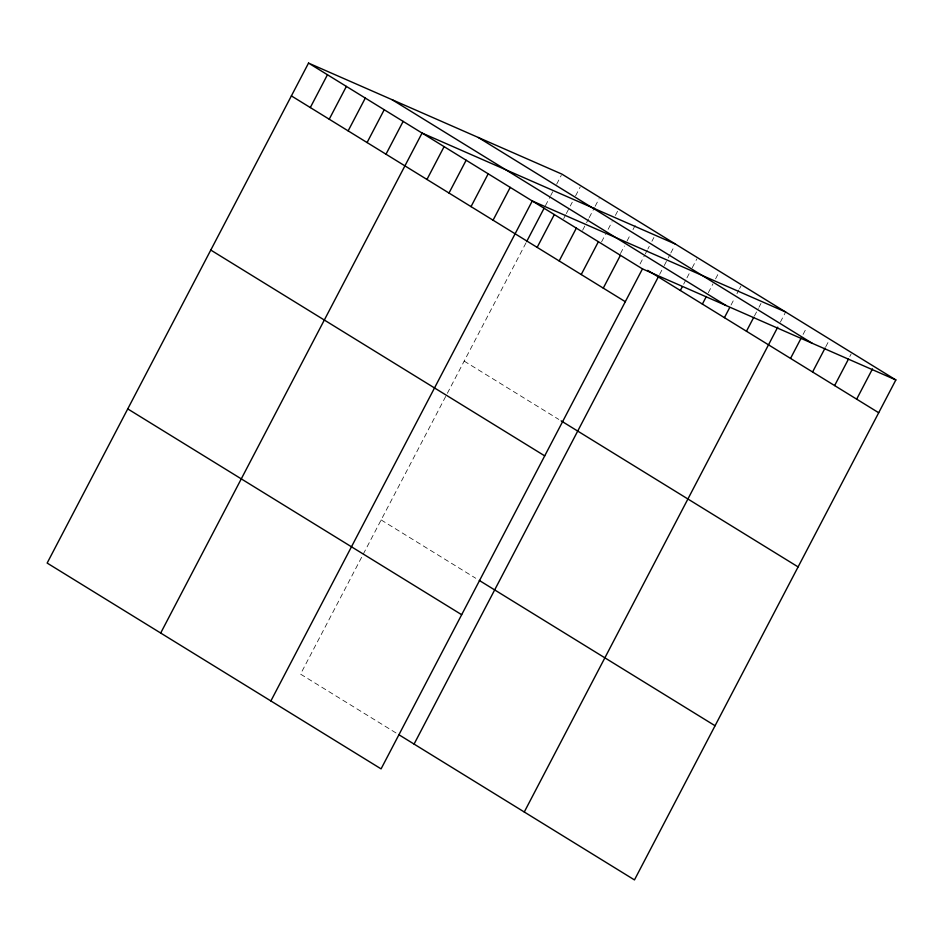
<?xml version="1.0" encoding="UTF-8"?>
<svg xmlns="http://www.w3.org/2000/svg" width="943" height="943" viewBox="0 0 943 943"><rect width="100%" height="100%" fill="white"/><g stroke="black" fill="none" stroke-linecap="round" stroke-linejoin="round"><path stroke-width="0.71" stroke-dasharray="4.71 3.54" d="M525.97 242.917L300.534 674.115L397.522 733.878M545.431 205.68L550.052 196.839M550.712 195.578L552.692 191.794M556.641 184.227L561.262 175.386M563.69 218.599L565.67 214.815M566.33 213.554L569.631 207.248M570.291 205.987L572.271 202.203M575.572 195.885L580.181 187.056M582.621 230.269L585.909 223.951M586.57 222.689L588.55 218.906M589.21 217.644L594.491 207.554M595.151 206.293L599.111 198.714M601.54 241.927L605.5 234.359M608.141 229.302L612.09 221.735M615.39 215.428L618.03 210.383M620.459 253.584L624.419 246.017M627.06 240.972L630.36 234.666M633.001 229.609L636.289 223.302M640.038 263.993L644.658 255.152M645.318 253.891L647.299 250.107M647.959 248.846L649.279 246.323M651.919 241.278L653.9 237.495M659.629 274.389L663.577 266.822M664.237 265.561L667.538 259.242M668.198 257.981L670.178 254.197M670.838 252.936L674.139 246.63M683.64 284.185L686.28 279.14M686.94 277.879L689.581 272.833M692.221 267.777L696.842 258.948M708.323 292.719L712.943 283.89M715.584 278.845L718.212 273.788M731.025 305.049L734.314 298.731M736.955 293.686L738.935 289.902M739.595 288.641L740.915 286.118M754.376 316.105L758.337 308.526M758.997 307.265L760.977 303.481M780.38 322.117L784.989 313.276M803.071 334.435L806.371 328.129M825.773 346.753L828.414 341.708M849.796 356.56L851.116 354.026M464.168 361.11L558.786 419.423M381.137 519.947L475.744 578.259"/><path stroke-width="1.41" d="M308.538 63.087L47.15 563.065L381.078 768.875L642.466 268.885L308.538 63.087L561.922 174.125L895.85 379.935L634.462 879.913L398.7 734.609M310.306 107.561L327.457 74.745M329.225 119.219L346.376 86.414M348.144 130.877L365.306 98.072M367.075 142.546L384.225 109.73M385.993 154.204L403.144 121.399M160.687 633.036L422.063 133.057L675.459 244.107M426.955 179.453L444.106 146.637M448.998 193.032L466.148 160.227M471.029 206.623L488.191 173.807M493.071 220.202L510.222 187.386M270.877 700.955L532.265 200.977L785.649 312.015M526.63 241.632L544.099 208.226M537.156 247.372L554.307 214.556M559.187 260.952L576.338 228.135M581.23 274.531L598.381 241.726M603.272 288.122L620.423 255.305M414.071 744.086L658.308 276.912M680.339 290.491L682.319 286.707M702.382 304.082L706.342 296.503M724.424 317.661L729.705 307.571M746.467 331.241L753.716 317.367M524.273 811.994L777.739 327.162M790.54 358.411L801.09 338.219M812.583 371.99L825.113 348.014M834.614 385.581L848.476 359.083M856.657 399.16L872.487 368.878M642.466 268.885L895.85 379.935M478.301 137.489L812.229 343.287M392.147 99.734L726.075 305.532M647.664 270.358L878.699 412.739M291.375 95.891L625.303 301.701M561.156 420.873L798.096 566.908M210.784 250.06L544.712 455.87M479.292 580.44L715.065 725.745M127.741 408.897L461.669 614.706"/></g></svg>
